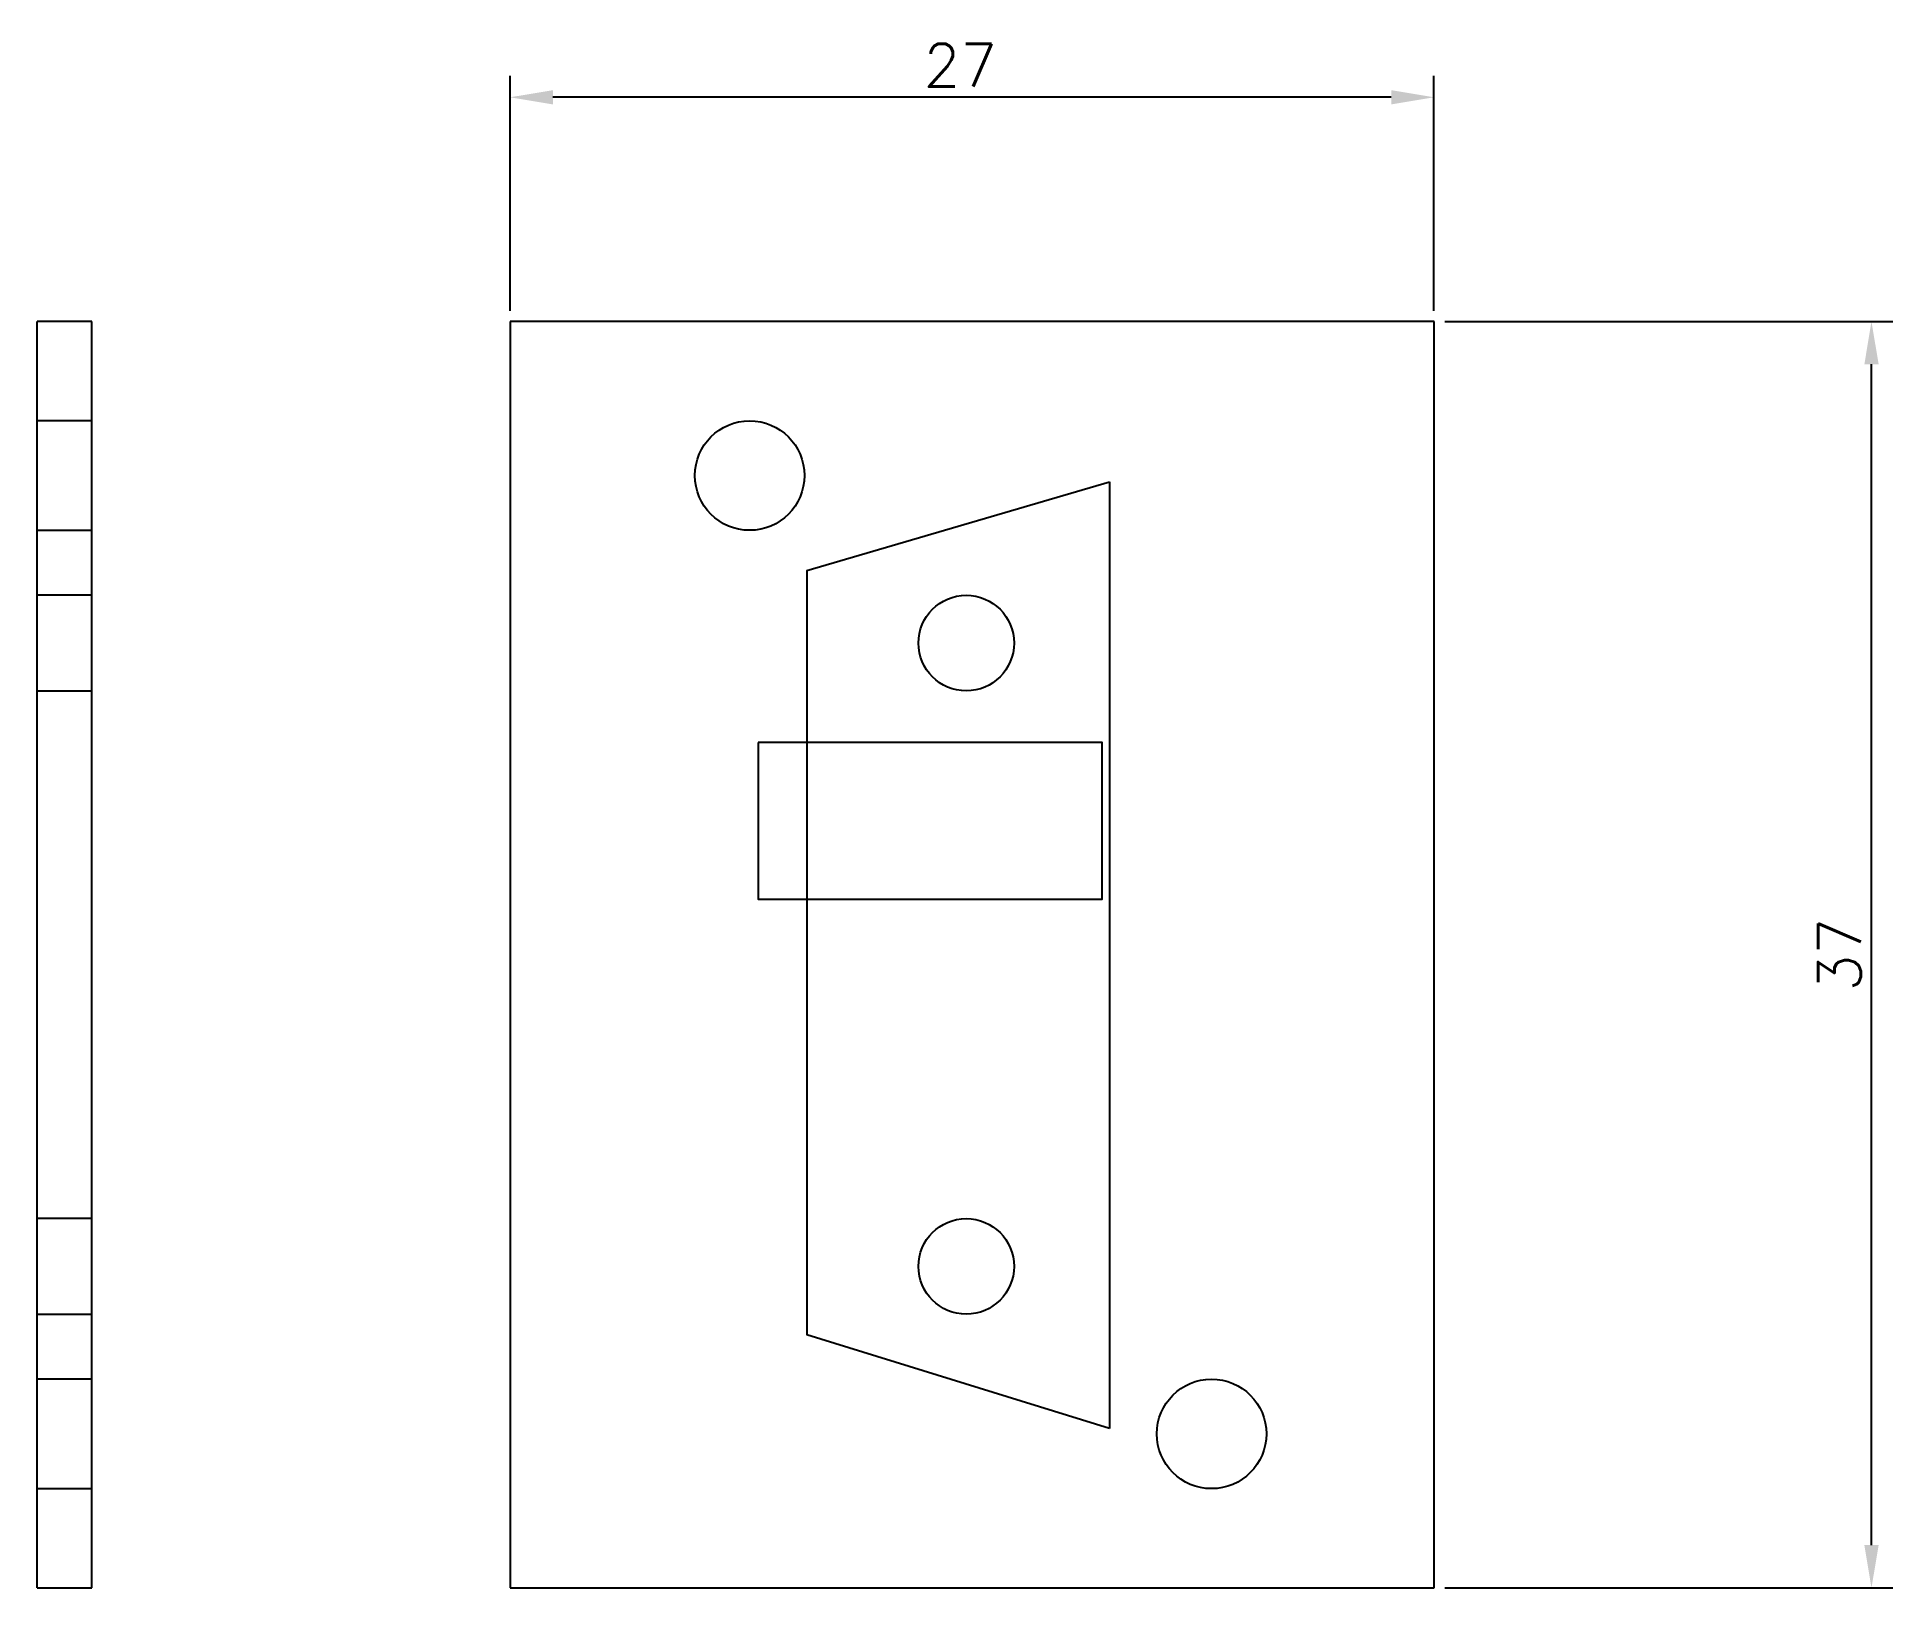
# Model space of a CAD drawing. Header units: millimetres. Extents: x 27 to 81.2, y 25.7 to 71.
import ezdxf
from ezdxf.lldxf.tags import DXFTag

# ---------------------------------------------------------------- set-up
doc = ezdxf.new("R2010")
doc.units = ezdxf.units.MM
doc.layers.add('DIMENSION', color=3, linetype='Continuous', lineweight=25)
doc.layers.add('INTERFACE_BOARD', color=7, linetype='Continuous')
doc.layers.add('기본값', color=7, linetype='Continuous')
doc.styles.get("Standard").update_dxf_attribs({"font": 'txt.shx'})
tags = doc.linetypes.add('HIDDEN2', pattern=[4.7625, 3.175, -1.5875]).pattern_tags.tags
tags[6:7] = [DXFTag(74, 4), DXFTag(75, 0), DXFTag(340, '0'), DXFTag(46, 0.0), DXFTag(50, 0.0), DXFTag(44, 0.0), DXFTag(45, 0.0)]
tags[4:5] = [DXFTag(74, 4), DXFTag(75, 0), DXFTag(340, '0'), DXFTag(46, 0.0), DXFTag(50, 0.0), DXFTag(44, 0.0), DXFTag(45, 0.0)]
doc.dimstyles.new('ISO-25', dxfattribs={"dimtxt": 2.5, "dimasz": 2.5, "dimexe": 1.25, "dimexo": 0.625, "dimtad": 1, "dimtxsty": 'Standard', "dimcen": 2.5, "dimadec": 0, "dimazin": 0, "dimtfac": 1, "dimtmove": 0, "dimatfit": 3, "dimfxl": 1, "dimarcsym": 0})

# ---------------------------------------------------------------- blocks, each defined once
blk = doc.blocks.new('SE')
at = {"layer": 'INTERFACE_BOARD', "color": 7, "linetype": 'Continuous'}
for p, q in [((315.36, 294.63), (180.36, 294.63)), ((180.36, 294.63), (180.36, 109.63)), ((315.36, 109.63), (315.36, 294.63)), ((180.36, 109.63), (315.36, 109.63))]:
    blk.add_line(p, q, dxfattribs=at)
for centre, radius in [((215.36, 272.13), 8), ((247.01, 247.66), 6.98), ((247.01, 156.6), 6.98), ((282.86, 132.13), 8)]:
    blk.add_circle(centre, radius, dxfattribs=at)
blk = doc.blocks.new('SE1')
at = {"layer": 'INTERFACE_BOARD', "color": 7, "linetype": 'Continuous'}
for p, q in [((111.25, 109.63), (111.25, 294.63)), ((119.25, 294.63), (111.25, 294.63)), ((119.25, 109.63), (119.25, 294.63)), ((111.25, 109.63), (119.25, 109.63))]:
    blk.add_line(p, q, dxfattribs=at)
at = {"layer": 'INTERFACE_BOARD', "color": 7, "linetype": 'HIDDEN2'}
for p, q in [((119.25, 280.13), (111.25, 280.13)), ((111.25, 264.13), (119.25, 264.13)), ((119.25, 254.65), (111.25, 254.65)), ((111.25, 240.68), (119.25, 240.68)), ((119.25, 163.59), (111.25, 163.59)), ((111.25, 149.62), (119.25, 149.62)), ((119.25, 140.13), (111.25, 140.13)), ((111.25, 124.13), (119.25, 124.13))]:
    blk.add_line(p, q, dxfattribs=at)
blk = doc.blocks.new('*D11')
at = {"layer": 'Defpoints', "color": 0}
for p in [(67.782, 62.722), (80.568, 62.722), (67.782, 25.722)]:
    blk.add_point(p, dxfattribs=at)
at = {"layer": 'DIMENSION', "color": 0, "lineweight": -2}
for p, q in [((68.095, 62.722), (81.193, 62.722)), ((80.568, 26.972), (80.568, 61.472)), ((68.095, 25.722), (81.193, 25.722))]:
    blk.add_line(p, q, dxfattribs=at)
at = {"layer": 'DIMENSION', "color": 0}
for points in [[(80.777, 61.472), (80.36, 61.472), (80.568, 62.722)], [(80.36, 26.972), (80.777, 26.972), (80.568, 25.722)]]:
    blk.add_solid(points, dxfattribs=at)
at = {"layer": 'DIMENSION', "color": 0, "insert": (79.631, 44.222), "char_height": 1.25, "attachment_point": 5, "rotation": 90}
blk.add_mtext('37', dxfattribs=at)
blk = doc.blocks.new('*D12')
at = {"layer": 'Defpoints', "color": 0}
for p in [(40.782, 69.273), (40.782, 62.722), (67.782, 62.722)]:
    blk.add_point(p, dxfattribs=at)
at = {"layer": 'DIMENSION', "color": 0, "lineweight": -2}
for p, q in [((40.782, 63.034), (40.782, 69.898)), ((67.782, 63.034), (67.782, 69.898)), ((66.532, 69.273), (42.032, 69.273))]:
    blk.add_line(p, q, dxfattribs=at)
at = {"layer": 'DIMENSION', "color": 0}
for points in [[(42.032, 69.481), (42.032, 69.065), (40.782, 69.273)], [(66.532, 69.065), (66.532, 69.481), (67.782, 69.273)]]:
    blk.add_solid(points, dxfattribs=at)
at = {"layer": 'DIMENSION', "color": 0, "insert": (53.936, 70.211), "char_height": 1.25, "attachment_point": 5}
blk.add_mtext('27', dxfattribs=at)

msp = doc.modelspace()

# ---------------------------------------------------------------- linework, layer by layer
at = {"layer": '기본값', "color": 7, "linetype": 'Continuous'}
for p, q in [((49.451, 55.449), (58.304, 58.034)), ((58.304, 58.034), (58.304, 30.374)), ((49.451, 55.449), (49.451, 33.112)), ((58.304, 30.374), (49.451, 33.112))]:
    msp.add_line(p, q, dxfattribs=at)
msp.add_lwpolyline([(48.029, 50.425), (48.029, 45.843), (58.083, 45.843), (58.083, 50.425), (48.029, 50.425)], dxfattribs=at)

# ---------------------------------------------------------------- block references
at = {"layer": '기본값', "xscale": 0.2, "yscale": 0.2, "zscale": 0.2}
for name in ['SE1', 'SE']:
    msp.add_blockref(name, (4.711, 3.795), dxfattribs=at)

# ---------------------------------------------------------------- dimensions: what is measured, and where the dimension line sits
at = {"layer": 'DIMENSION'}
for base, p1, p2, angle, picture, middle in [((40.782, 69.273), (67.782, 62.722), (40.782, 62.722), 180, '*D12', (53.936, 69.273)), ((80.568, 62.722), (67.782, 25.722), (67.782, 62.722), 90, '*D11', (80.568, 44.222))]:
    dim = msp.add_linear_dim(base=base, p1=p1, p2=p2, angle=angle, dimstyle='ISO-25', override={"dimscale": 0.5, "dimlfac": 1, "dimtxsty": 'Standard', "dimsah": 1, "dimtolj": 0}, dxfattribs=at)
    dim.commit()
    dim.dimension.update_dxf_attribs({"geometry": picture, "text_midpoint": middle, "dimtype": 160})

doc.saveas('drawing.dxf')
